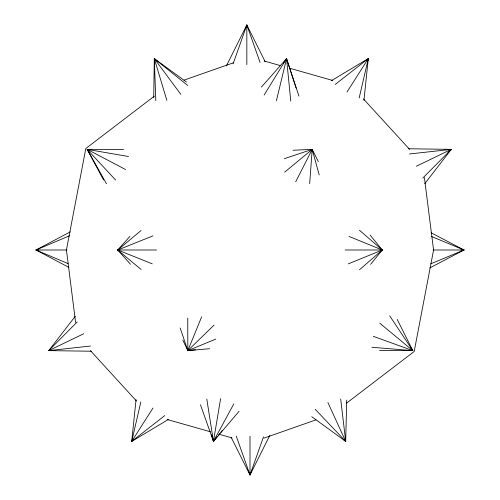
<?xml version="1.0" encoding="UTF-8"?>
<svg xmlns="http://www.w3.org/2000/svg" width="500" height="500" viewBox="0 0 500 500"><rect width="100%" height="100%" fill="white"/><g stroke="black" fill="none" stroke-linecap="round" stroke-linejoin="round"><path stroke-width="0.75" d="M246.838 64.594L246.838 25L265.244 61.812M153.731 97.619L154.3 58.6L186.419 82M311.75 416.688L345.7 441.4L346.7 400.081M309.688 183.612L312.188 149.375L292.981 150.238M168.344 419.475L131.7 441.419L136.05 399.706M363.95 100.294L368.3 58.581L331.656 80.525M239.094 411.287L213.45 441.4L220.619 398.587M164.788 415.556L131.7 441.419L140.831 402.025M359.169 97.975L368.3 58.581L335.213 84.444M367.775 60.856L368.3 58.581L347.013 91.969M276.394 100.8L286.55 58.6L298.962 96.125M233.1 63.856L246.838 25L260.056 62.394M246.056 27.2L246.838 25L246.838 26.55M231.244 437.494L250 475L263.481 436.875M201.675 316.8L187.812 350.625L209.581 348.706M226.344 65.981L246.838 25M236.262 436.144L250 475L269.794 435.406M295.694 181.756L312.188 149.375L318.306 161.612M200.469 404.794L213.45 441.4L233.775 403.95M264.15 94.969L286.55 58.6L296.081 88.038M131.7 441.419L152.988 408.031M283.369 63.006L284.275 61.75M285.188 60.487L286.55 58.6L290.781 101.1M91.444 351.231L48.731 350.631L75.312 316.212M424.688 183.787L451.269 149.369L408.556 148.769M211.606 434.719L213.45 441.4L217.35 436.538M218.325 435.325L219.794 433.506M220.769 432.294L222.231 430.469M370.594 264.356L382.262 250L370.106 235.044M261.394 87.094L286.55 58.6M130.45 264.225L117.737 250L129.944 236.344M90.475 346.031L48.731 350.631L77.213 321.925M422.788 178.075L451.269 149.369L409.525 153.969M447.981 152.681L451.269 149.369L448.175 149.706M214.062 325.094L187.812 350.625L182.825 340.112M359.444 269.794L382.262 250L359.444 230.206M141.094 269.494L117.737 250L141.094 230.506M284.662 172.156L312.188 149.375L319.219 174.969M154.325 96.175L85.806 148.519L66.425 250L75.6 322.45M346.294 403.35L414.194 351.481L433.575 250L424.4 177.55M68.938 267.4L35.994 250L70.312 231.869M429.75 267.931L464.006 250L431.119 232.787M416.306 166.238L451.269 149.369M48.731 350.631L83.694 333.762M68.1 263.631L35.994 250L69.525 235.763M430.9 263.756L464.006 250L431.619 236.544M215.781 339.1L187.812 350.625L180.2 328.031M348.294 263.881L382.262 250L349.019 236.412M152.231 263.825L117.737 250L152.95 235.888M184.031 80.138L233.144 62.894M263.925 438.137L315.969 419.862M284.4 158.656L312.188 149.375M38.938 250.981L35.994 250L38.938 249.019M461.062 250.981L464.006 250L461.062 249.019M195.387 349.775L187.812 350.625L187.769 318.075M35.994 250L66.931 250M117.737 250L156.531 250M345.125 250L382.262 250M433.119 250L464.006 250M103.519 179.931L87.188 149.375L123.494 149.588M379.531 350.412L412.812 350.625L397.212 319.425M371.838 347.269L412.812 350.625L389.675 315.819M106.487 183.762L87.188 149.375L90.256 149.75M115.619 180.044L87.188 149.375L128.544 156.519M264.175 61L280.594 65.669M289.55 68.213L332.825 80.506M167.175 419.494L210.45 431.788M219.406 434.331L232.094 437.938M411.337 350.163L412.812 350.625L411.856 349.406M373.306 336.325L412.812 350.625L379.8 323.206M87.188 149.375L125.525 169.494M155.8 100.688L154.3 58.6L187.712 85.481M343.294 439.425L345.7 441.4L345.487 439.075M315.238 409.344L345.7 441.4L340.675 398.981M363.512 98.975L409.562 149.362M90.438 350.637L136.488 401.025M154.831 60.862L154.3 58.6L155.287 59.787M166.869 100.4L154.3 58.6L180.781 94.288M344.944 440.044L345.7 441.4L327.906 402.587M154.3 58.6L154.994 59.988M345.006 440.012L345.7 441.4M206.794 399.062L213.45 441.4M250 436.188L250 475"/></g></svg>
